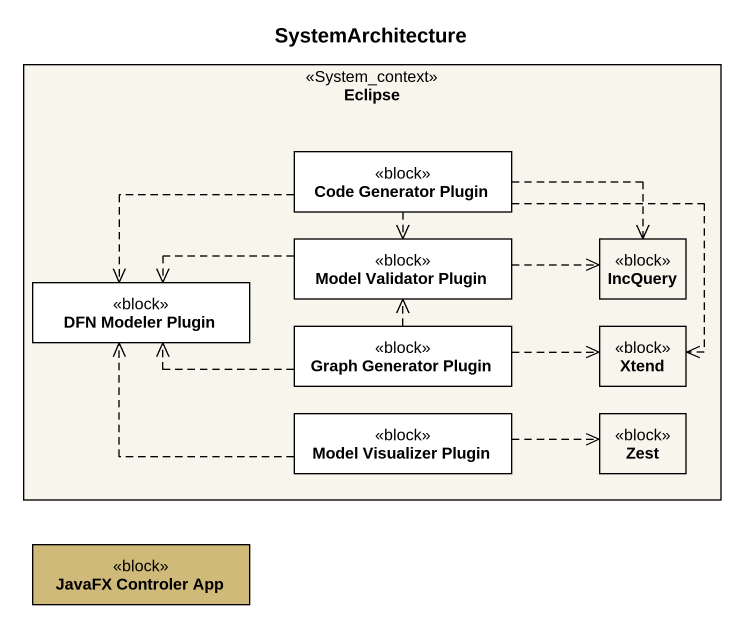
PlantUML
@startuml
title SystemArchitecture
hide circle
hide empty members
rectangle Eclipse <<System_context>> #F8F5EC {
  class "Code Generator Plugin" as Code_Generator_Plugin <<block>>
  class "Model Validator Plugin" as Model_Validator_Plugin <<block>>
  class IncQuery <<block>> #F8F5EC
  class "DFN Modeler Plugin" as DFN_Modeler_Plugin <<block>>
  class "Graph Generator Plugin" as Graph_Generator_Plugin <<block>>
  class Xtend <<block>> #F8F5EC
  class "Model Visualizer Plugin" as Model_Visualizer_Plugin <<block>>
  class Zest <<block>> #F8F5EC
}
class "JavaFX Controler App" as JavaFX_Controler_App <<block>> #D0BA7A
Code_Generator_Plugin ..> Model_Validator_Plugin
Code_Generator_Plugin .right.> IncQuery
Code_Generator_Plugin .left.> DFN_Modeler_Plugin
Code_Generator_Plugin ..> Xtend
Model_Validator_Plugin .right.> IncQuery
Model_Validator_Plugin .left.> DFN_Modeler_Plugin
Graph_Generator_Plugin .up.> Model_Validator_Plugin
Graph_Generator_Plugin .left.> DFN_Modeler_Plugin
Graph_Generator_Plugin .right.> Xtend
Model_Visualizer_Plugin .left.> DFN_Modeler_Plugin
Model_Visualizer_Plugin .right.> Zest
@enduml
